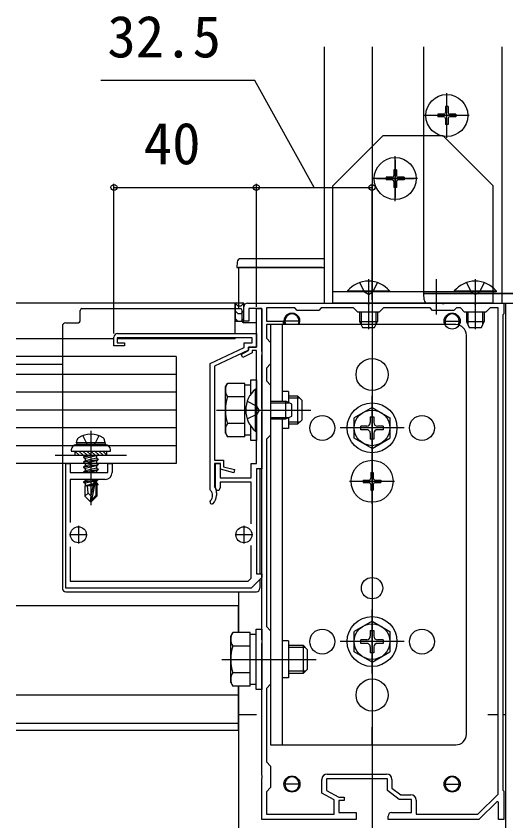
# Model space of a CAD drawing. Units: millimetres, scale not verified. Extents: x -700 to 700, y -1044 to 1038.
# Drawn here: x 477.7 to 615.3, y 126.8 to 352.7 of the extents above; entities that cross this region are included whole.
import ezdxf
from ezdxf.enums import TextEntityAlignment as Align

# ---------------------------------------------------------------- set-up
doc = ezdxf.new("R2010")
doc.units = ezdxf.units.MM
doc.header["$LTSCALE"] = 6
for name, color, linetype in [('0-2_YKK_11', 7, 'Continuous'), ('0-4_YKK_12', 2, 'Continuous'), ('0-5_YKK_13', 4, 'Continuous'), ('0-6_YKK_D', 6, 'Continuous')]:
    doc.layers.add(name, color=color, linetype=linetype)
doc.styles.add('ＭＳ ゴシック', font='')
doc.styles.get('ＭＳ ゴシック').set_extended_font_data('MS Gothic')

msp = doc.modelspace()

# ---------------------------------------------------------------- linework, layer by layer
at = {"layer": '0-2_YKK_11'}
for p, q in [((534, 218.903), (534, 218.103)), ((495.2, 209.603), (495.2, 204.603)), ((541.7, 209.603), (541.7, 204.603)), ((497.7, 207.103), (492.7, 207.103)), ((544.2, 207.103), (539.2, 207.103)), ((565.1, 139.903), (581.8, 139.903))]:
    msp.add_line(p, q, dxfattribs=at)
for points in [[(542.7, 272.103), (576.242, 272.103), (576.425, 271.983), (576.975, 271.983), (577.158, 272.103), (597.242, 272.103), (597.425, 271.983), (597.975, 271.983), (598.158, 272.103), (606.242, 272.103), (606.425, 271.983), (606.975, 271.983), (607.158, 272.103), (614.7, 272.103), (614.7, 269.103), (614.4, 268.803)], [(533.7, 220.253), (533.7, 227.103), (535, 227.103), (535, 223.103), (543.7, 223.103), (543.7, 227.103), (545.2, 227.103), (545.2, 241.645), (545.32, 241.828), (545.32, 242.378), (545.2, 242.561), (545.2, 258.803), (544, 258.803), (544, 258.196), (541.431, 256.859), (540.969, 257.746), (543, 258.803), (543, 259.803), (545.2, 259.803), (545.2, 270.603), (546.7, 270.603), (546.7, 225.603), (545.2, 225.603), (545.2, 196.103), (546.7, 196.103), (546.7, 195.103), (543.7, 192.103), (491.7, 192.103), (491.7, 227.103), (492.9, 227.103), (492.9, 224.603), (503.5, 224.603), (503.5, 227.103), (504.7, 227.103), (504.7, 224.603)], [(583.2, 129.103), (588.8, 129.103), (588.8, 132.803), (585.3, 132.803), (582, 135.303), (582, 138.603), (564.9, 138.603), (564.9, 135.303), (568.4, 133.403), (569.9, 133.403), (569.9, 132.503), (568.4, 132.503), (568.4, 129.103), (573.2, 129.103), (573.2, 127.103), (546.7, 127.103), (546.7, 138.645), (546.82, 138.828), (546.82, 139.378), (546.7, 139.561), (546.7, 176.645), (546.82, 176.828), (546.82, 177.378), (546.7, 177.561), (546.7, 241.645), (546.82, 241.828), (546.82, 242.378), (546.7, 242.561), (546.7, 257.645), (546.82, 257.828), (546.82, 258.378), (546.7, 258.561), (546.7, 270.603), (543.1, 270.603), (543.1, 267.103), (541.7, 267.103), (541.7, 271.103)], [(613.1, 134.245), (613.1, 270.803), (610.9, 270.803), (609.7, 269.603), (603.7, 269.603), (602.5, 270.803), (601.4, 270.803), (600.7, 270.103), (594.7, 270.103), (594, 270.803), (580.9, 270.803), (579.7, 269.603), (573.7, 269.603), (572.5, 270.803), (563.4, 270.803), (562.7, 270.103), (556.7, 270.103), (556, 270.803), (548, 270.803), (548, 267.103), (552.7, 267.103), (552.7, 266.103), (548, 266.103), (548, 262.303), (549.2, 261.103), (549.2, 255.103), (548, 253.903), (548, 250.303), (549.2, 249.103), (549.2, 235.103), (548, 233.903), (548, 181.303), (549.2, 180.103), (549.2, 165.103), (548, 163.903), (548, 143.303), (549.2, 142.103), (549.2, 136.103), (548, 134.903), (548, 128.603)], [(614.4, 268.803), (614.4, 135.403), (614.7, 135.103), (614.7, 127.103), (613.2, 127.103), (613.2, 132.002), (612.832, 132.157), (607.7, 127.103), (582.2, 127.103), (582.2, 128.103)], [(532.295, 219.493), (532.2, 219.712), (532.2, 255.166), (541.8, 259.666), (541.8, 261.003), (544, 261.003), (544, 262.403), (506.1, 262.403), (506.1, 261.003), (508.2, 261.003), (508.2, 260.103), (505.2, 260.103), (505.2, 262.603)], [(506.2, 263.603), (545.2, 263.603), (545.2, 259.803), (543, 259.803), (543, 258.903), (533.4, 254.403), (533.4, 228.003), (536, 228.003), (536, 226.196), (539.065, 225.388), (538.835, 224.518), (535.1, 225.503), (535.1, 227.103), (533.4, 227.103), (533.4, 220.8), (533.455, 220.628)], [(502.7, 222.603), (492.9, 222.603), (492.9, 210.501)], [(543.7, 210.162), (543.7, 221.903), (535, 221.903), (535, 220.253)], [(492.9, 203.704), (492.9, 194.103), (542.872, 194.103), (543.7, 194.931), (543.7, 204.043)], [(548, 128.603), (567.1, 128.603), (567.1, 132.629), (563.6, 134.529), (563.6, 138.403)], [(583.3, 138.403), (583.3, 135.949), (585.737, 134.103), (588.6, 134.103)], [(590.1, 132.603), (590.1, 128.603), (607.37, 128.603), (613.1, 134.245)]]:
    msp.add_lwpolyline(points, dxfattribs=at)
for centre, radius, start, end in [((542.7, 271.103), 1, 90.00001, 179.99999), ((506.2, 262.603), 1, 90.00001, 179.99999), ((502.7, 224.603), 2, 270.00001, 359.99999), ((531, 218.103), 1.9, 312.97288, 47.0141), ((531, 218.903), 3, 0, 35.09682), ((534.35, 220.253), 0.65, 180.00001, 269.99999), ((534.35, 220.253), 0.65, 270.00001, 359.99999), ((531, 218.103), 3, 312.97287, 359.99999), ((532.67, 216.31), 0.55, 132.9729, 210.00003), ((532.67, 216.31), 0.55, 209.99999, 312.97288), ((565.1, 138.403), 1.5, 90.00001, 179.99999), ((581.8, 138.403), 1.5, 0.00001, 89.99999), ((588.6, 132.603), 1.5, 0.00001, 89.99999), ((583.2, 128.103), 1, 90.00001, 179.99999)]:
    msp.add_arc(centre, radius, start, end, dxfattribs=at)
at = {"layer": '0-4_YKK_12'}
for p, q in [((564.2, 344.053), (564.2, 272.103)), ((577.7, 344.053), (577.7, 110.103)), ((592.2, 274.803), (592.2, 344.053)), ((614.2, 344.053), (614.2, 272.103)), ((540.2, 282.103), (540.2, 270.603)), ((563.7, 282.103), (540.2, 282.103)), ((619.7, 274.803), (592.2, 274.803)), ((539.2, 272.103), (477.7, 272.103)), ((539.2, 263.603), (539.2, 272.103)), ((564.2, 272.103), (614.2, 272.103)), ((615.2, 272.103), (615.2, 122.103)), ((539.2, 262.103), (539.2, 262.403)), ((505.2, 262.103), (477.7, 262.103)), ((539.2, 262.103), (506.1, 262.103)), ((490.7, 254.903), (477.7, 254.903)), ((490.7, 232.103), (477.7, 232.103)), ((540.2, 191.103), (540.2, 179.608)), ((540.2, 187.103), (477.7, 187.103)), ((540.2, 179.608), (540.2, 187.103)), ((540.2, 152.103), (540.2, 164.597)), ((540.2, 164.597), (540.2, 122.103)), ((540.2, 162.103), (477.7, 162.103)), ((540.2, 156.603), (545.2, 156.603)), ((610.2, 156.603), (613.1, 156.603)), ((614.4, 156.603), (615.2, 156.603)), ((540.2, 154.103), (477.7, 154.103)), ((540.2, 152.103), (477.7, 152.103))]:
    msp.add_line(p, q, dxfattribs=at)
for centre in [(600.2, 267.103), (555.2, 137.103), (600.2, 137.103)]:
    msp.add_circle(centre, 2.25, dxfattribs=at)
msp.add_arc((555.2, 267.103), 2.25, 333.6122, 206.3878, dxfattribs=at)
at = {"layer": '0-5_YKK_13'}
for p, q in [((598.7, 318.503), (598.7, 331.103)), ((599.05, 327.303), (598.35, 327.303)), ((598.35, 327.303), (598.35, 325.653)), ((599.05, 327.303), (599.05, 325.653)), ((605, 324.803), (592.4, 324.803)), ((596.2, 325.153), (596.2, 324.453)), ((597.85, 325.153), (596.2, 325.153)), ((597.85, 324.453), (596.2, 324.453)), ((598.35, 323.953), (598.35, 322.303)), ((599.05, 323.953), (599.05, 322.303)), ((601.2, 325.153), (599.55, 325.153)), ((601.2, 324.453), (599.55, 324.453)), ((601.2, 325.153), (601.2, 324.453)), ((599.05, 322.303), (598.35, 322.303)), ((580.7, 319.103), (566.7, 305.103)), ((597.7, 319.103), (580.7, 319.103)), ((597.7, 319.103), (611.7, 305.103)), ((584.2, 300.803), (584.2, 313.403)), ((584.2, 312.403), (584.2, 301.803)), ((584.55, 309.603), (583.85, 309.603)), ((583.85, 309.603), (583.85, 307.953)), ((584.55, 309.603), (584.55, 307.953)), ((581.7, 307.453), (581.7, 306.753)), ((583.35, 307.453), (581.7, 307.453)), ((586.7, 307.453), (585.05, 307.453)), ((586.7, 307.453), (586.7, 306.753)), ((566.7, 272.103), (566.7, 305.103)), ((590.5, 307.103), (577.9, 307.103)), ((578.9, 307.103), (589.5, 307.103)), ((583.35, 306.753), (581.7, 306.753)), ((583.85, 306.253), (583.85, 304.603)), ((584.55, 306.253), (584.55, 304.603)), ((586.7, 306.753), (585.05, 306.753)), ((611.7, 272.103), (611.7, 305.103)), ((584.55, 304.603), (583.85, 304.603)), ((564.2, 284.603), (540.794, 284.603)), ((576.7, 278.903), (576.7, 268.903)), ((576.7, 278.803), (576.7, 264.803)), ((595.7, 278.903), (595.7, 268.903)), ((606.7, 278.903), (606.7, 268.903)), ((606.7, 278.803), (606.7, 264.803)), ((574.2, 277.886), (575.555, 275.168)), ((579.2, 277.886), (577.845, 275.168)), ((604.2, 277.886), (605.555, 275.168)), ((609.2, 277.886), (607.845, 275.168)), ((611.7, 275.303), (566.7, 275.303)), ((570.8, 275.551), (570.8, 275.303)), ((570.8, 275.551), (582.6, 275.551)), ((582.6, 275.303), (570.8, 275.303)), ((576.7, 274.559), (575.555, 275.168)), ((576.7, 274.559), (577.845, 275.168)), ((582.6, 275.551), (582.6, 275.303)), ((592.308, 273.042), (592.2, 274.803)), ((592.2, 274.803), (619.7, 274.803)), ((600.8, 275.551), (600.8, 275.303)), ((600.8, 275.551), (612.6, 275.551)), ((612.6, 275.303), (600.8, 275.303)), ((606.7, 274.559), (605.555, 275.168)), ((606.7, 274.559), (607.845, 275.168)), ((612.6, 275.551), (612.6, 275.303)), ((611.7, 272.103), (566.7, 272.103)), ((593.306, 272.103), (618.594, 272.103)), ((495.7, 267.103), (495.7, 270.103)), ((541.2, 267.103), (541.2, 270.103)), ((574.2, 269.603), (574.2, 267.003)), ((574.633, 269.603), (574.633, 266.083)), ((578.767, 269.603), (578.767, 266.083)), ((579.2, 269.603), (579.2, 267.003)), ((604.2, 269.603), (604.2, 267.003)), ((604.633, 269.603), (604.633, 266.083)), ((608.767, 269.603), (608.767, 266.083)), ((609.2, 269.603), (609.2, 267.003)), ((557.2, 267.103), (553.2, 267.103)), ((574.2, 267.003), (575, 265.303)), ((574.2, 267.003), (579.2, 267.003)), ((578.4, 265.303), (579.2, 267.003)), ((598.2, 267.103), (602.2, 267.103)), ((604.2, 267.003), (605, 265.303)), ((604.2, 267.003), (609.2, 267.003)), ((608.4, 265.303), (609.2, 267.003)), ((490.7, 265.603), (490.7, 227.103)), ((491.7, 266.603), (495.2, 266.603)), ((545.2, 266.603), (541.7, 266.603)), ((549.2, 266.103), (549.2, 148.103)), ((601.2, 266.103), (549.2, 266.103)), ((552.4, 266.103), (552.4, 244.603)), ((575, 265.303), (578.4, 265.303)), ((577.7, 266.103), (577.7, 261.103)), ((605, 265.303), (608.4, 265.303)), ((604.2, 151.103), (604.2, 263.103)), ((522.7, 257.103), (477.7, 257.103)), ((522.7, 252.103), (477.7, 252.103)), ((536.5, 248.603), (537.081, 249.608)), ((536.5, 235.603), (536.5, 248.603)), ((542, 249.608), (537.081, 249.608)), ((542, 234.597), (542, 249.608)), ((542, 249.153), (543.6, 249.153)), ((522.7, 247.103), (477.7, 247.103)), ((544.952, 248.003), (545.2, 248.003)), ((544.952, 236.203), (544.952, 248.003)), ((545.2, 248.003), (545.2, 236.203)), ((554.2, 247.303), (552.4, 247.303)), ((554.2, 247.303), (554.2, 244.273)), ((542, 245.856), (537.081, 245.856)), ((542, 238.103), (542, 246.103)), ((542.617, 244.603), (545.335, 243.248)), ((549.2, 244.603), (553.5, 244.603)), ((549.2, 244.17), (554.42, 244.17)), ((553.5, 239.603), (553.5, 244.603)), ((555.2, 243.803), (553.5, 244.603)), ((554.2, 246.103), (556.8, 246.103)), ((557.448, 245.455), (554.2, 245.455)), ((556.8, 246.103), (556.8, 238.103)), ((558, 244.903), (556.8, 246.103)), ((558, 244.903), (558, 239.303)), ((577.7, 228.103), (577.7, 246.103)), ((522.7, 242.103), (477.7, 242.103)), ((534, 242.103), (560.5, 242.103)), ((541.7, 242.103), (555.7, 242.103)), ((545.944, 242.103), (545.335, 243.248)), ((545.944, 242.103), (545.335, 240.958)), ((555.2, 240.403), (555.2, 243.803)), ((577.7, 242.853), (572.7, 239.966)), ((577.7, 242.853), (582.7, 239.966)), ((542.617, 239.603), (545.335, 240.958)), ((549.2, 240.036), (554.42, 240.036)), ((549.2, 239.603), (553.5, 239.603)), ((552.4, 239.603), (552.4, 148.103)), ((553.5, 239.603), (555.2, 240.403)), ((554.2, 239.932), (554.2, 236.903)), ((572.7, 234.24), (572.7, 239.966)), ((577.2, 240.253), (577.2, 238.603)), ((577.2, 240.253), (578.2, 240.253)), ((578.2, 240.253), (578.2, 238.603)), ((582.7, 239.966), (582.7, 234.24)), ((542, 238.35), (537.081, 238.35)), ((557.448, 238.751), (554.2, 238.751)), ((556.8, 238.103), (554.2, 238.103)), ((558, 239.303), (556.8, 238.103)), ((576.2, 237.603), (574.55, 237.603)), ((574.55, 236.603), (574.55, 237.603)), ((580.85, 237.603), (579.2, 237.603)), ((580.85, 237.603), (580.85, 236.603)), ((522.7, 237.103), (477.7, 237.103)), ((498.7, 236.303), (498.7, 215.403)), ((536.5, 235.603), (537.081, 234.597)), ((543.6, 235.053), (542, 235.053)), ((544.952, 236.203), (545.2, 236.203)), ((554.2, 236.903), (552.4, 236.903)), ((586.7, 237.103), (568.7, 237.103)), ((576.2, 236.603), (574.55, 236.603)), ((577.2, 235.603), (577.2, 233.953)), ((578.2, 235.603), (578.2, 233.953)), ((580.85, 236.603), (579.2, 236.603)), ((494.7, 232.903), (494.841, 233.705)), ((502.7, 232.903), (494.7, 232.903)), ((494.7, 232.903), (494.788, 232.403)), ((502.7, 232.903), (502.559, 233.705)), ((502.7, 232.903), (502.612, 232.403)), ((542, 234.597), (537.081, 234.597)), ((577.7, 231.353), (572.7, 234.24)), ((578.2, 233.953), (577.2, 233.953)), ((577.7, 231.353), (582.7, 234.24)), ((522.7, 232.103), (477.7, 232.103)), ((493.2, 230.903), (493.2, 230.603)), ((494.2, 230.603), (494.2, 229.403)), ((494.22, 230.603), (495.42, 229.403)), ((502.7, 232.403), (494.7, 232.403)), ((502.612, 232.403), (494.788, 232.403)), ((495.342, 230.603), (496.542, 229.403)), ((496.465, 230.603), (497.665, 229.403)), ((497.587, 230.603), (498.787, 229.403)), ((498.71, 230.603), (499.91, 229.403)), ((499.832, 230.603), (501.032, 229.403)), ((500.955, 230.603), (502.155, 229.403)), ((502.077, 230.603), (503.2, 229.48)), ((488.7, 229.403), (508.7, 229.403)), ((494.2, 229.5), (494.297, 229.403)), ((499.9, 229.403), (496.6, 228.853)), ((496.6, 228.953), (499.3, 229.403)), ((496.6, 228.953), (497.15, 229.27)), ((496.6, 228.953), (496.6, 228.853)), ((496.6, 228.853), (497.15, 228.535)), ((496.6, 227.553), (500.8, 228.253)), ((497.737, 229.403), (497.15, 229.27)), ((497.15, 229.403), (497.15, 229.27)), ((500.25, 228.57), (497.15, 227.87)), ((497.15, 228.535), (497.15, 227.87)), ((500.25, 229.235), (500.25, 228.57)), ((500.8, 228.253), (500.25, 228.57)), ((500.8, 228.253), (500.8, 228.153)), ((577.7, 215.803), (577.7, 228.403)), ((490.7, 227.103), (490.7, 192.103)), ((500.8, 228.153), (496.6, 227.453)), ((496.6, 227.553), (497.15, 227.87)), ((496.6, 227.553), (496.6, 227.453)), ((496.6, 227.453), (497.15, 227.135)), ((496.6, 226.153), (500.8, 226.853)), ((500.8, 226.753), (496.6, 226.053)), ((496.6, 226.153), (497.15, 226.47)), ((496.6, 226.153), (496.6, 226.053)), ((496.6, 226.053), (497.15, 225.735)), ((500.25, 227.17), (497.15, 226.47)), ((497.15, 227.135), (497.15, 226.47)), ((500.25, 227.835), (500.25, 227.17)), ((500.8, 226.853), (500.25, 227.17)), ((500.25, 226.435), (500.25, 225.77)), ((500.8, 226.853), (500.8, 226.753)), ((496.6, 224.753), (500.8, 225.453)), ((500.8, 225.353), (496.6, 224.653)), ((496.6, 224.753), (497.15, 225.07)), ((496.6, 224.753), (496.6, 224.653)), ((496.6, 224.653), (496.687, 224.603)), ((500.25, 225.77), (497.15, 225.07)), ((497.15, 225.735), (497.15, 225.07)), ((500.8, 225.453), (500.25, 225.77)), ((500.25, 225.035), (500.25, 224.603)), ((500.8, 225.453), (500.8, 225.353)), ((546.2, 225.603), (546.2, 196.103)), ((577.35, 224.603), (578.05, 224.603)), ((577.35, 224.603), (577.35, 222.953)), ((578.05, 224.603), (578.05, 222.953)), ((496.6, 221.953), (499.626, 222.457)), ((499.598, 222.353), (496.6, 221.853)), ((496.6, 221.953), (497.15, 222.27)), ((496.6, 221.953), (496.6, 221.853)), ((496.6, 221.853), (497.15, 221.535)), ((498.622, 222.603), (497.15, 222.27)), ((497.15, 222.603), (497.15, 222.27)), ((499.54, 222.075), (497.15, 221.535)), ((497.15, 221.535), (497.15, 220.87)), ((499.61, 222.41), (498.7, 218.024)), ((500.032, 222.525), (498.85, 216.827)), ((500.032, 222.525), (500.5, 222.603)), ((500.8, 222.553), (500.087, 222.434)), ((500.25, 221.57), (500.097, 221.536)), ((500.1, 222.355), (500.1, 218.077)), ((500.25, 222.235), (500.25, 221.57)), ((500.7, 221.311), (500.25, 221.57)), ((500.8, 222.603), (500.8, 222.553)), ((571.4, 222.103), (584, 222.103)), ((575.2, 222.453), (575.2, 221.753)), ((575.2, 222.453), (576.85, 222.453)), ((575.2, 221.753), (576.85, 221.753)), ((578.55, 222.453), (580.2, 222.453)), ((578.55, 221.753), (580.2, 221.753)), ((580.2, 222.453), (580.2, 221.753)), ((497, 220.803), (497.15, 220.87)), ((497, 220.803), (497, 217.953)), ((499.276, 220.803), (497, 220.803)), ((499.395, 221.378), (497.15, 220.87)), ((499.335, 221.086), (497.617, 220.803)), ((499.28, 220.819), (499.196, 220.803)), ((500.7, 221.311), (500.1, 221.212)), ((500.7, 221.095), (500.1, 220.979)), ((500.4, 220.803), (500.1, 220.803)), ((500.7, 221.095), (500.4, 220.922)), ((500.4, 220.922), (500.4, 217.953)), ((500.7, 221.311), (500.7, 221.095)), ((577.35, 221.253), (577.35, 219.603)), ((577.35, 219.603), (578.05, 219.603)), ((578.05, 221.253), (578.05, 219.603)), ((497.957, 218.756), (497, 217.953)), ((498.55, 216.403), (497, 217.953)), ((498.7, 218.024), (498.55, 216.403)), ((498.7, 218.024), (498.7, 216.403)), ((500.1, 218.077), (498.85, 216.827)), ((498.85, 216.403), (500.4, 217.953)), ((500.1, 218.077), (500.4, 217.953)), ((498.55, 216.403), (498.85, 216.403)), ((498.85, 216.827), (498.85, 216.403)), ((546.2, 194.603), (546.2, 192.103)), ((491.7, 191.103), (545.2, 191.103)), ((577.7, 168.103), (577.7, 186.103)), ((577.7, 182.853), (572.7, 179.966)), ((577.7, 182.853), (582.7, 179.966)), ((538, 178.603), (538.581, 179.608)), ((538, 165.603), (538, 178.603)), ((543.5, 179.608), (538.581, 179.608)), ((543.5, 164.597), (543.5, 179.608)), ((543.5, 179.153), (545.1, 179.153)), ((572.7, 174.24), (572.7, 179.966)), ((577.2, 180.253), (577.2, 178.603)), ((577.2, 180.253), (578.2, 180.253)), ((578.2, 180.253), (578.2, 178.603)), ((582.7, 179.966), (582.7, 174.24)), ((554.2, 177.303), (552.4, 177.303)), ((554.2, 177.303), (554.2, 166.903)), ((586.7, 177.103), (568.7, 177.103)), ((576.2, 177.603), (574.55, 177.603)), ((574.55, 176.603), (574.55, 177.603)), ((576.2, 176.603), (574.55, 176.603)), ((580.85, 177.603), (579.2, 177.603)), ((580.85, 176.603), (579.2, 176.603)), ((580.85, 177.603), (580.85, 176.603)), ((543.5, 175.856), (538.581, 175.856)), ((543.5, 168.103), (543.5, 176.103)), ((554.2, 176.103), (558.3, 176.103)), ((558.948, 175.455), (554.2, 175.455)), ((558.3, 176.103), (558.3, 168.103)), ((559.5, 174.903), (558.3, 176.103)), ((559.5, 174.903), (559.5, 169.303)), ((577.7, 171.353), (572.7, 174.24)), ((577.2, 175.603), (577.2, 173.953)), ((577.7, 171.353), (582.7, 174.24)), ((578.2, 175.603), (578.2, 173.953)), ((535.5, 172.103), (562, 172.103)), ((578.2, 173.953), (577.2, 173.953)), ((543.5, 168.35), (538.581, 168.35)), ((558.948, 168.751), (554.2, 168.751)), ((558.3, 168.103), (554.2, 168.103)), ((559.5, 169.303), (558.3, 168.103)), ((538, 165.603), (538.581, 164.597)), ((545.1, 165.053), (543.5, 165.053)), ((554.2, 166.903), (552.4, 166.903)), ((543.5, 164.597), (538.581, 164.597)), ((577.7, 148.103), (577.7, 153.103)), ((549.2, 148.103), (601.2, 148.103)), ((557.2, 137.103), (553.2, 137.103)), ((598.2, 137.103), (602.2, 137.103))]:
    msp.add_line(p, q, dxfattribs=at)
for points in [[(539.795, 283.664), (539.7, 282.103), (540.698, 282.103), (564.2, 282.103)], [(539.2, 272.103), (539.95, 271.353), (540.95, 271.353), (541.7, 272.103)], [(496.2, 270.603), (539.2, 270.603), (540.7, 270.603)], [(539.2, 269.978), (539.95, 269.228), (540.95, 269.228), (541.7, 269.978)], [(539.2, 267.853), (539.95, 267.103), (540.95, 267.103), (541.7, 267.853)], [(522.7, 257.103), (522.7, 227.103), (477.7, 227.103)], [(545.2, 250.603), (545.2, 233.603), (543.6, 233.603), (543.6, 237.676)], [(543.6, 246.53), (543.6, 250.603), (545.2, 250.603)], [(496.442, 234.898), (497.555, 232.666), (498.7, 232.057)], [(500.958, 234.898), (499.845, 232.666), (498.7, 232.057)], [(493.2, 230.603), (504.2, 230.603), (504.2, 230.903)], [(494.2, 229.403), (503.2, 229.403), (503.2, 230.603)], [(500.54, 229.403), (500.25, 229.235), (497.15, 228.535)], [(500.8, 228.153), (500.25, 227.835), (497.15, 227.135)], [(500.8, 226.753), (500.25, 226.435), (497.15, 225.735)], [(500.8, 225.353), (500.25, 225.035), (498.335, 224.603)], [(500.8, 222.553), (500.25, 222.235), (500.1, 222.202)], [(498.7, 218.024), (497.957, 218.756), (497.8, 220.803)]]:
    msp.add_lwpolyline(points, dxfattribs=at)
for points in [[(541.7, 272.103), (539.2, 272.103), (539.2, 267.103), (541.7, 267.103)], [(546.7, 180.603), (546.7, 163.603), (545.1, 163.603), (545.1, 180.603)]]:
    msp.add_lwpolyline(points, close=True, dxfattribs=at)
for centre, radius in [((598.7, 324.803), 5.9), ((584.2, 307.103), 5.9), ((577.7, 252.103), 4.5), ((577.7, 237.103), 7), ((577.7, 237.103), 5), ((563.7, 237.103), 3.5), ((591.7, 237.103), 3.5), ((577.7, 222.103), 5.9), ((495.2, 207.103), 2.25), ((495.2, 207.103), 2.25), ((541.7, 207.103), 2.25), ((541.7, 207.103), 2.25), ((577.7, 192.103), 3), ((577.7, 177.103), 7), ((577.7, 177.103), 5), ((563.7, 177.103), 3.5), ((591.7, 177.103), 3.5), ((577.7, 162.103), 4.5)]:
    msp.add_circle(centre, radius, dxfattribs=at)
for centre, radius, start, end in [((597.85, 325.653), 0.5, 270, 0), ((599.55, 325.653), 0.5, 180, 270), ((597.85, 323.953), 0.5, 0, 90), ((599.55, 323.953), 0.5, 90, 180), ((583.35, 307.953), 0.5, 270, 0), ((585.05, 307.953), 0.5, 180, 270), ((583.35, 306.253), 0.5, 0, 90), ((585.05, 306.253), 0.5, 90, 180), ((540.794, 283.603), 1, 90, 176.5), ((576.7, 270.603), 7.7, 39.98312, 140.01688), ((606.7, 270.603), 7.7, 39.98312, 140.01688), ((593.306, 273.103), 1, 183.5, 270), ((496.2, 270.103), 0.5, 90, 180), ((540.7, 270.103), 0.5, 0, 90), ((555.2, 267.103), 2, 90, 180), ((555.2, 267.103), 2, 0, 90), ((600.2, 267.103), 2, 90, 180), ((600.2, 267.103), 2, 0, 90), ((495.2, 267.103), 0.5, 270, 0), ((541.7, 267.103), 0.5, 180, 270), ((555.2, 267.103), 2, 180, 210), ((555.2, 267.103), 2, 330, 0), ((600.2, 267.103), 2, 180, 210), ((600.2, 267.103), 2, 327.3501, 0), ((491.7, 265.603), 1, 90, 180), ((601.2, 263.103), 3, 0, 90), ((539.823, 247.732), 3.323, 145.61575, 214.38425), ((549.9, 242.103), 7.7, 129.98312, 230.01688), ((548.919, 242.103), 12.419, 162.41205, 197.58795), ((539.823, 236.474), 3.323, 145.61575, 214.38425), ((576.2, 238.603), 1, 270, 0), ((579.2, 238.603), 1, 180, 270), ((498.7, 228.803), 6.5, 57.94412, 122.05588), ((576.2, 235.603), 1, 0, 90), ((579.2, 235.603), 1, 90, 180), ((495.728, 233.549), 0.9, 122.05588, 170), ((501.672, 233.549), 0.9, 10, 57.94412), ((494.7, 230.903), 1.5, 90, 180), ((502.7, 230.903), 1.5, 0, 90), ((499.852, 222.355), 0.248, 0, 167.19096), ((576.85, 222.953), 0.5, 270, 0), ((576.85, 221.253), 0.5, 0, 90), ((578.55, 222.953), 0.5, 180, 270), ((578.55, 221.253), 0.5, 90, 180), ((491.7, 192.103), 1, 180, 270), ((545.2, 192.103), 1, 270, 0), ((541.323, 177.732), 3.323, 145.61575, 214.38425), ((576.2, 178.603), 1, 270, 0), ((579.2, 178.603), 1, 180, 270), ((576.2, 175.603), 1, 0, 90), ((579.2, 175.603), 1, 90, 180), ((550.419, 172.103), 12.419, 162.41205, 197.58795), ((541.323, 166.474), 3.323, 145.61575, 214.38425), ((601.2, 151.103), 3, 270, 0), ((555.2, 137.103), 2, 90, 180), ((555.2, 137.103), 2, 0, 90), ((600.2, 137.103), 2, 90, 180), ((600.2, 137.103), 2, 0, 90), ((555.2, 137.103), 2, 180, 270), ((555.2, 137.103), 2, 270, 0), ((600.2, 137.103), 2, 180, 270), ((600.2, 137.103), 2, 270, 0)]:
    msp.add_arc(centre, radius, start, end, dxfattribs=at)
at = {"layer": '0-6_YKK_D'}
for p, q in [((505.2, 263.603), (505.2, 305.603)), ((545.2, 271.103), (545.2, 305.603)), ((545.2, 271.103), (545.2, 305.603)), ((577.7, 273.103), (577.7, 305.603)), ((505.2, 304.603), (545.2, 304.603)), ((545.2, 304.603), (577.7, 304.603))]:
    msp.add_line(p, q, dxfattribs=at)
msp.add_lwpolyline([(561.45, 304.603), (544.8, 334.603), (501.527, 334.603)], dxfattribs=at)
for centre in [(505.2, 304.603), (545.2, 304.603), (545.2, 304.603), (577.7, 304.603)]:
    msp.add_circle(centre, 0.85, dxfattribs=at)

# ---------------------------------------------------------------- texts
at = {"layer": '0-6_YKK_D', "style": 'ＭＳ ゴシック'}
for s, p in [('32.5', (503.345, 337.603)), ('40', (513.564, 307.603))]:
    msp.add_text(s, height=11.73, dxfattribs=at).set_placement(p, align=Align.BOTTOM_LEFT)

doc.saveas('drawing.dxf')
